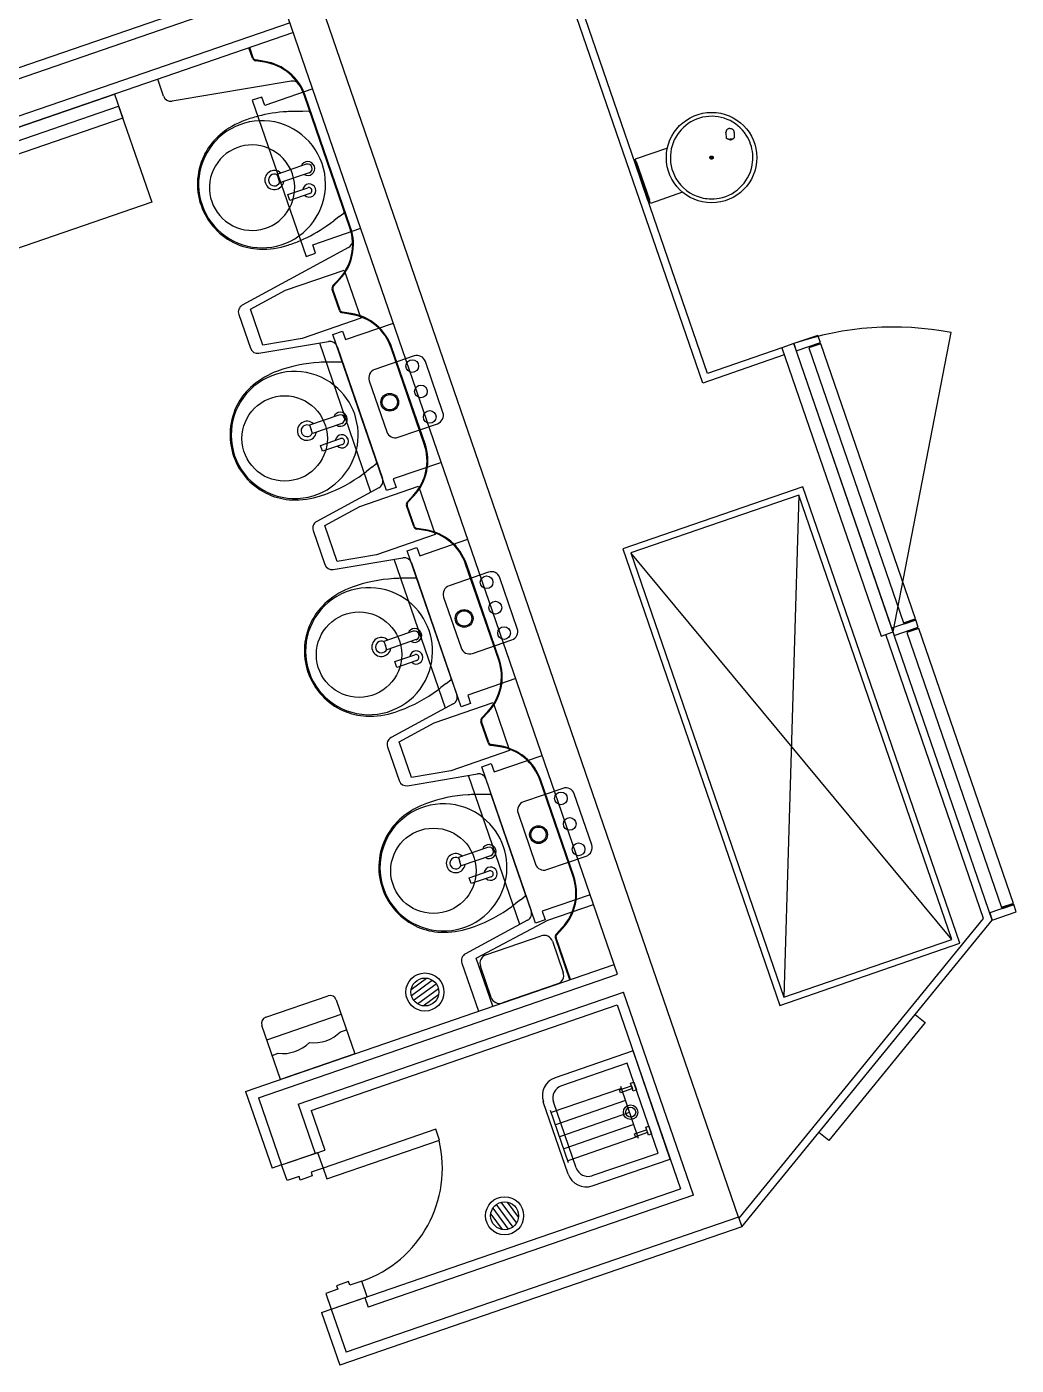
# Model space of a CAD drawing. Extents: x 809431 to 809707, y 818703 to 819368.
# Drawn here: x 809654.06 to 809657.96, y 818757.37 to 818762.64 of the extents above; entities that cross this region are included whole.
import ezdxf

# ---------------------------------------------------------------- set-up
doc = ezdxf.new("R2010")
doc.units = 0
for name, color, linetype in [('Floor Fin', 7, 'Continuous'), ('MAJ060__', 7, 'Continuous'), ('MAJ221__', 7, 'Continuous'), ('MAJ228__', 7, 'Continuous'), ('MAJ321__', 7, 'Continuous'), ('MAJ322__', 7, 'Continuous'), ('MAJ325__', 7, 'Continuous'), ('MAJ342__', 7, 'Continuous'), ('MAJ421__', 7, 'Continuous'), ('MAJ570__', 7, 'Continuous'), ('MAJ724__', 7, 'Continuous'), ('MAJ740__', 7, 'Continuous')]:
    doc.layers.add(name, color=color, linetype=linetype)

msp = doc.modelspace()

# ---------------------------------------------------------------- linework, layer by layer
at = {"layer": 'Floor Fin'}
for p, q in [((809655.5766, 818758.8525), (809655.6373, 818758.8974)), ((809655.5777, 818758.8284), (809655.6601, 818758.8894)), ((809655.5866, 818758.8101), (809655.675, 818758.8755)), ((809655.6015, 818758.7963), (809655.6839, 818758.8572)), ((809655.6242, 818758.7882), (809655.6849, 818758.8331)), ((809655.9119, 818758.0062), (809655.9774, 818757.9178)), ((809655.9303, 818758.0151), (809655.9912, 818757.9327)), ((809655.9544, 818758.0161), (809655.9993, 818757.9554)), ((809655.89, 818757.9686), (809655.9349, 818757.9079)), ((809655.8981, 818757.9913), (809655.959, 818757.9089))]:
    msp.add_line(p, q, dxfattribs=at)
for centre, radius in [((809655.6308, 818758.8428), 0.075), ((809655.6308, 818758.8428), 0.055), ((809655.9446, 818757.962), 0.075), ((809655.9446, 818757.962), 0.055)]:
    msp.add_circle(centre, radius, dxfattribs=at)
at = {"layer": 'MAJ060__'}
msp.add_line((809656.115, 818759.1259), (809656.2947, 818759.1877), dxfattribs=at)
for points in [[(809655.5883, 818761.3464), (809655.4333, 818761.293)], [(809655.7019, 818761.1242), (809655.6328, 818761.3247)], [(809655.4116, 818761.2485), (809655.4806, 818761.0481)], [(809655.5251, 818761.0264), (809655.6802, 818761.0798)], [(809655.8814, 818760.4954), (809655.7263, 818760.442)], [(809655.9949, 818760.2733), (809655.9258, 818760.4737)], [(809655.7046, 818760.3975), (809655.7736, 818760.1971)], [(809655.8181, 818760.1754), (809655.9732, 818760.2288)], [(809656.1744, 818759.6445), (809656.0193, 818759.5911)], [(809656.2879, 818759.4223), (809656.2189, 818759.6228)], [(809655.9976, 818759.5466), (809656.0666, 818759.3461)], [(809656.1111, 818759.3244), (809656.2662, 818759.3778)], [(809655.8986, 818758.7869), (809655.8334, 818758.9762), (809656.115, 818759.1259)], [(809655.8713, 818758.9891), (809656.0887, 818759.064)], [(809656.1332, 818759.0423), (809656.1756, 818758.9193)], [(809655.8919, 818758.8217), (809655.8496, 818758.9446)], [(809656.1539, 818758.8748), (809655.9364, 818758.8)]]:
    msp.add_lwpolyline(points, dxfattribs=at)
for centre, radius in [((809655.5808, 818761.3068), 0.025), ((809655.6153, 818761.2066), 0.025), ((809655.4924, 818761.1642), 0.035), ((809655.4924, 818761.1642), 0.03), ((809655.6498, 818761.1063), 0.025), ((809655.8738, 818760.4558), 0.025), ((809655.9083, 818760.3556), 0.025), ((809655.7854, 818760.3133), 0.035), ((809655.7854, 818760.3133), 0.03), ((809655.9429, 818760.2554), 0.025), ((809656.1668, 818759.6049), 0.025), ((809656.2014, 818759.5046), 0.025), ((809656.0784, 818759.4623), 0.035), ((809656.0784, 818759.4623), 0.03), ((809656.2359, 818759.4044), 0.025)]:
    msp.add_circle(centre, radius, dxfattribs=at)
for centre, start, end in [((809655.5997, 818761.3133), 19, 109), ((809655.4447, 818761.2599), 109, 199), ((809655.6688, 818761.1129), 289, 19), ((809655.5137, 818761.0595), 199, 289), ((809655.8927, 818760.4623), 19, 109), ((809655.7377, 818760.4089), 109, 199), ((809655.9618, 818760.2619), 289, 19), ((809655.8067, 818760.2085), 199, 289), ((809656.1858, 818759.6114), 19, 109), ((809656.0307, 818759.558), 109, 199), ((809656.2548, 818759.4109), 289, 19), ((809656.0997, 818759.3575), 199, 289), ((809656.1001, 818759.0309), 19, 109), ((809655.8827, 818758.956), 109, 199), ((809656.1425, 818758.9079), 289, 19), ((809655.925, 818758.8331), 199, 289)]:
    msp.add_arc(centre, 0.035, start, end, dxfattribs=at)
at = {"layer": 'MAJ221__'}
for p, q in [((809656.8665, 818757.9569), (809652.1751, 818771.5818)), ((809656.3891, 818758.9135), (809652.925, 818768.9739)), ((809655.0542, 818762.7902), (809653.357, 818762.2058)), ((809655.0998, 818762.6578), (809653.4026, 818762.0734)), ((809654.9755, 818758.4268), (809656.3891, 818758.9135)), ((809655.1323, 818758.4015), (809656.4135, 818758.8426)), ((809656.6886, 818758.0437), (809656.4135, 818758.8426)), ((809654.9755, 818758.4268), (809655.0667, 818758.1621)), ((809655.1323, 818758.4015), (809655.1991, 818758.2076)), ((809655.0667, 818758.1621), (809655.1991, 818758.2076)), ((809656.6886, 818758.0437), (809655.4074, 818757.6025)), ((809656.8665, 818757.9569), (809655.3206, 818757.4246)), ((809655.3944, 818757.6403), (809655.4074, 818757.6025)), ((809655.262, 818757.5948), (809655.3206, 818757.4246))]:
    msp.add_line(p, q, dxfattribs=at)
at = {"layer": 'MAJ228__'}
for p, q in [((809656.7251, 818761.2397), (809655.9242, 818763.5656)), ((809656.7437, 818761.2778), (809655.9623, 818763.547)), ((809657.0368, 818761.3787), (809656.7437, 818761.2778)), ((809657.8654, 818759.1257), (809657.0841, 818761.395)), ((809657.0465, 818761.3503), (809656.7251, 818761.2397)), ((809657.8316, 818759.1318), (809657.4464, 818760.2506)), ((809656.8681, 818757.9524), (809657.8316, 818759.1318)), ((809656.8796, 818757.919), (809657.8654, 818759.1257)), ((809656.8796, 818757.919), (809657.8654, 818759.1257))]:
    msp.add_line(p, q, dxfattribs=at)
at = {"layer": 'MAJ321__'}
for points in [[(809655.0667, 818758.1621), (809655.2085, 818758.2109), (809655.2297, 818758.1494), (809655.1824, 818758.1332), (809655.1873, 818758.119), (809655.14, 818758.1027), (809655.1351, 818758.1169), (809655.0878, 818758.1006)], [(809655.262, 818757.5948), (809655.4038, 818757.6436), (809655.3827, 818757.705), (809655.3354, 818757.6888), (809655.3305, 818757.703), (809655.2833, 818757.6867), (809655.2881, 818757.6725), (809655.2409, 818757.6562)]]:
    msp.add_lwpolyline(points, close=True, dxfattribs=at)
at = {"layer": 'MAJ322__'}
msp.add_line((809657.4747, 818760.2604), (809657.7037, 818761.4383), dxfattribs=at)
for centre, radius, start, end in [((809657.4747, 818760.2604), 1.2, 79, 109), ((809655.2297, 818758.1494), 0.47, 288.9987, 13.5071)]:
    msp.add_arc(centre, radius, start, end, dxfattribs=at)
at = {"layer": 'MAJ325__'}
for points in [[(809657.4747, 818760.2604), (809657.0841, 818761.395), (809657.0368, 818761.3787), (809657.4275, 818760.2441)], [(809655.2297, 818758.1494), (809655.2443, 818758.1069), (809655.6887, 818758.2599), (809655.6741, 818758.3025)]]:
    msp.add_lwpolyline(points, close=True, dxfattribs=at)
at = {"layer": 'MAJ342__'}
for points in [[(809657.1884, 818761.3992), (809657.1786, 818761.4275), (809657.0841, 818761.395), (809657.0938, 818761.3666)], [(809657.5628, 818760.3118), (809657.19, 818761.3945), (809657.1427, 818761.3782), (809657.5155, 818760.2956)], [(809657.1855, 818761.3982), (809657.1872, 818761.3935), (809657.1456, 818761.3792), (809657.1439, 818761.3839)], [(809657.5616, 818760.3061), (809657.5599, 818760.3109), (809657.5183, 818760.2965), (809657.52, 818760.2918)], [(809657.5742, 818760.2787), (809657.5644, 818760.3071), (809657.4699, 818760.2746), (809657.4796, 818760.2462)], [(809657.9486, 818759.1914), (809657.5758, 818760.274), (809657.5285, 818760.2577), (809657.9013, 818759.1751)], [(809657.5713, 818760.2778), (809657.573, 818760.273), (809657.5314, 818760.2587), (809657.5297, 818760.2634)], [(809657.96, 818759.1583), (809657.9502, 818759.1867), (809657.8556, 818759.1541), (809657.8654, 818759.1257)], [(809657.9474, 818759.1857), (809657.9457, 818759.1904), (809657.9041, 818759.1761), (809657.9058, 818759.1714)]]:
    msp.add_lwpolyline(points, close=True, dxfattribs=at)
at = {"layer": 'MAJ421__'}
for p, q in [((809655.0412, 818762.828), (809653.3062, 818762.2306)), ((809655.1128, 818762.62), (809653.3778, 818762.0226)), ((809654.9522, 818762.5184), (809654.9379, 818762.5597)), ((809654.955, 818762.5194), (809654.9408, 818762.5607)), ((809654.9986, 818762.503), (809654.964, 818762.5085)), ((809654.9991, 818762.506), (809654.9645, 818762.5114)), ((809655.3355, 818761.8505), (809655.1564, 818762.3706)), ((809655.3383, 818761.8515), (809655.1593, 818762.3715)), ((809655.2688, 818761.6234), (809655.2926, 818761.649)), ((809655.2709, 818761.6213), (809655.2948, 818761.647)), ((809655.294, 818761.5256), (809655.2655, 818761.6083)), ((809655.2968, 818761.5266), (809655.2684, 818761.6093)), ((809655.3404, 818761.5102), (809655.3058, 818761.5157)), ((809655.3409, 818761.5132), (809655.3063, 818761.5186)), ((809655.6285, 818760.9996), (809655.4983, 818761.3778)), ((809655.6313, 818761.0005), (809655.5011, 818761.3787)), ((809655.5618, 818760.7724), (809655.5857, 818760.7981)), ((809655.564, 818760.7704), (809655.5879, 818760.796)), ((809655.587, 818760.6746), (809655.5585, 818760.7573)), ((809655.5899, 818760.6756), (809655.5614, 818760.7583)), ((809655.6335, 818760.6592), (809655.5989, 818760.6647)), ((809655.6339, 818760.6622), (809655.5993, 818760.6677)), ((809655.9215, 818760.1486), (809655.7913, 818760.5268)), ((809655.9243, 818760.1496), (809655.7941, 818760.5278)), ((809655.8548, 818759.9215), (809655.8787, 818759.9471)), ((809655.857, 818759.9194), (809655.8809, 818759.945)), ((809655.88, 818759.8237), (809655.8516, 818759.9063)), ((809655.8829, 818759.8247), (809655.8544, 818759.9073)), ((809655.9265, 818759.8083), (809655.8919, 818759.8137)), ((809655.9269, 818759.8112), (809655.8923, 818759.8167)), ((809656.2145, 818759.2976), (809656.0843, 818759.6758)), ((809656.2173, 818759.2986), (809656.0871, 818759.6768)), ((809656.2011, 818758.8911), (809656.1446, 818759.0554)), ((809656.204, 818758.8921), (809656.1474, 818759.0564)), ((809656.1478, 818759.0705), (809656.1717, 818759.0961)), ((809656.15, 818759.0684), (809656.1739, 818759.0941)), ((809654.9247, 818758.4516), (809656.376, 818758.9514)), ((809655.1832, 818758.3767), (809656.3887, 818758.7918)), ((809656.3887, 818758.7918), (809656.6378, 818758.0685)), ((809654.9247, 818758.4516), (809655.0289, 818758.149)), ((809655.1832, 818758.3767), (809655.2369, 818758.2207)), ((809655.1991, 818758.2076), (809655.2369, 818758.2207)), ((809655.0667, 818758.1621), (809655.0289, 818758.149)), ((809655.2242, 818757.5817), (809656.6378, 818758.0685)), ((809656.8665, 818757.9569), (809656.8796, 818757.919)), ((809656.8796, 818757.919), (809655.2958, 818757.3737)), ((809655.2242, 818757.5817), (809655.2958, 818757.3737))]:
    msp.add_line(p, q, dxfattribs=at)
for centre, radius, start, end in [((809654.9663, 818762.5233), 0.015, 199, 261), ((809654.9663, 818762.5233), 0.012, 199, 261), ((809654.9673, 818762.3055), 0.2, 19, 81), ((809654.9673, 818762.3055), 0.203, 19, 81), ((809655.1464, 818761.7854), 0.2, 317, 19), ((809655.1464, 818761.7854), 0.203, 317, 19), ((809655.2797, 818761.6132), 0.015, 137, 199), ((809655.2797, 818761.6132), 0.012, 137, 199), ((809655.3082, 818761.5305), 0.015, 199, 261), ((809655.3082, 818761.5305), 0.012, 199, 261), ((809655.3092, 818761.3127), 0.2, 19, 81), ((809655.3092, 818761.3127), 0.203, 19, 81), ((809655.4394, 818760.9345), 0.2, 317, 19), ((809655.4394, 818760.9345), 0.203, 317, 19), ((809655.5727, 818760.7622), 0.015, 137, 199), ((809655.5727, 818760.7622), 0.012, 137, 199), ((809655.6012, 818760.6795), 0.015, 199, 261), ((809655.6012, 818760.6795), 0.012, 199, 261), ((809655.6022, 818760.4617), 0.2, 19, 81), ((809655.6022, 818760.4617), 0.203, 19, 81), ((809655.7324, 818760.0835), 0.2, 317, 19), ((809655.7324, 818760.0835), 0.203, 317, 19), ((809655.8657, 818759.9112), 0.015, 137, 199), ((809655.8657, 818759.9112), 0.012, 137, 199), ((809655.8942, 818759.8286), 0.015, 199, 261), ((809655.8942, 818759.8286), 0.012, 199, 261), ((809655.8952, 818759.6107), 0.2, 19, 81), ((809655.8952, 818759.6107), 0.203, 19, 81), ((809656.0254, 818759.2325), 0.2, 317, 19), ((809656.0254, 818759.2325), 0.203, 317, 19), ((809656.1588, 818759.0603), 0.015, 137, 199), ((809656.1588, 818759.0603), 0.012, 137, 199)]:
    msp.add_arc(centre, radius, start, end, dxfattribs=at)
at = {"layer": 'MAJ570__'}
for p, q in [((809657.1042, 818760.7991), (809657.0446, 818758.822)), ((809657.7065, 818759.0499), (809656.4423, 818760.5712))]:
    msp.add_line(p, q, dxfattribs=at)
for points in [[(809657.0291, 818758.7902), (809657.7382, 818759.0344), (809657.1197, 818760.8309), (809656.4105, 818760.5867)], [(809657.0446, 818758.822), (809657.7065, 818759.0499), (809657.1042, 818760.7991), (809656.4423, 818760.5712)]]:
    msp.add_lwpolyline(points, close=True, dxfattribs=at)
at = {"layer": 'MAJ724__'}
msp.add_lwpolyline([(809657.601, 818758.7231), (809657.2214, 818758.2584), (809657.1827, 818758.2901), (809657.5623, 818758.7547)], close=True, dxfattribs=at)
at = {"layer": 'MAJ740__'}
for p, q in [((809654.6016, 818762.3694), (809654.5786, 818762.436)), ((809655.1043, 818762.4285), (809654.6349, 818762.3496)), ((809655.1504, 818762.3093), (809655.1239, 818762.3092)), ((809655.1732, 818762.3094), (809655.1504, 818762.3093)), ((809655.313, 818761.9157), (809655.1789, 818762.3054)), ((809656.8167, 818762.2252), (809656.8174, 818762.2039)), ((809656.8172, 818762.23), (809656.8171, 818762.2297)), ((809656.8476, 818762.2311), (809656.8477, 818762.2308)), ((809656.8485, 818762.2264), (809656.8492, 818762.205)), ((809656.5861, 818762.1648), (809656.4596, 818762.1212)), ((809656.8271, 818762.1997), (809656.8335, 818762.1999)), ((809656.8398, 818762.2001), (809656.8335, 818762.1999)), ((809656.5196, 818761.9469), (809656.4596, 818762.1212)), ((809656.6461, 818761.9905), (809656.5196, 818761.9469)), ((809655.2931, 818761.8951), (809655.2721, 818761.8789)), ((809655.2931, 818761.8951), (809655.311, 818761.909)), ((809655.3301, 818761.7728), (809654.9116, 818761.546)), ((809655.0816, 818761.6049), (809655.3133, 818761.6847)), ((809655.3133, 818761.6847), (809655.3786, 818761.4948)), ((809654.9435, 818761.53), (809655.0816, 818761.6049)), ((809654.992, 818761.389), (809654.9435, 818761.53)), ((809654.8975, 818761.5098), (809654.9434, 818761.3766)), ((809655.3786, 818761.4948), (809655.1469, 818761.415)), ((809654.9767, 818761.3568), (809655.2515, 818761.403)), ((809655.1469, 818761.415), (809654.992, 818761.389)), ((809655.4185, 818760.8109), (809655.2166, 818761.3971)), ((809655.2849, 818761.3832), (809655.4637, 818760.8639)), ((809655.2788, 818761.3223), (809655.2523, 818761.3222)), ((809655.3015, 818761.3224), (809655.2788, 818761.3223)), ((809655.4414, 818760.9287), (809655.3072, 818761.3184)), ((809655.4214, 818760.9081), (809655.4004, 818760.8919)), ((809655.4214, 818760.9081), (809655.4394, 818760.922)), ((809655.4496, 818760.8278), (809655.2046, 818760.695)), ((809655.3746, 818760.7539), (809655.6063, 818760.8337)), ((809655.6063, 818760.8337), (809655.6717, 818760.6438)), ((809655.2365, 818760.6791), (809655.3746, 818760.7539)), ((809655.285, 818760.538), (809655.2365, 818760.6791)), ((809655.1906, 818760.6588), (809655.2364, 818760.5257)), ((809655.6717, 818760.6438), (809655.4399, 818760.564)), ((809655.2697, 818760.5059), (809655.5446, 818760.552)), ((809655.4399, 818760.564), (809655.285, 818760.538)), ((809655.7115, 818759.9599), (809655.5096, 818760.5462)), ((809655.5779, 818760.5322), (809655.7567, 818760.013)), ((809655.5718, 818760.4714), (809655.5453, 818760.4713)), ((809655.5945, 818760.4715), (809655.5718, 818760.4714)), ((809655.7344, 818760.0778), (809655.6002, 818760.4674)), ((809655.7144, 818760.0571), (809655.6934, 818760.0409)), ((809655.7144, 818760.0571), (809655.7324, 818760.0711)), ((809655.7426, 818759.9768), (809655.4976, 818759.844)), ((809655.6676, 818759.9029), (809655.8993, 818759.9827)), ((809655.8993, 818759.9827), (809655.9647, 818759.7929)), ((809655.5295, 818759.8281), (809655.6676, 818759.9029)), ((809655.4836, 818759.8079), (809655.5294, 818759.6747)), ((809655.5781, 818759.687), (809655.5295, 818759.8281)), ((809655.9647, 818759.7929), (809655.733, 818759.7131)), ((809655.5628, 818759.6549), (809655.8376, 818759.7011)), ((809655.733, 818759.7131), (809655.5781, 818759.687)), ((809656.0045, 818759.109), (809655.8026, 818759.6952)), ((809656.0045, 818759.109), (809655.8026, 818759.6952)), ((809655.8709, 818759.6812), (809656.0497, 818759.162)), ((809655.8648, 818759.6204), (809655.8383, 818759.6203)), ((809655.8648, 818759.6204), (809655.8383, 818759.6203)), ((809655.8875, 818759.6205), (809655.8648, 818759.6204)), ((809655.8875, 818759.6205), (809655.8648, 818759.6204)), ((809656.0274, 818759.2268), (809655.8932, 818759.6164)), ((809656.0274, 818759.2268), (809655.8932, 818759.6164)), ((809656.0074, 818759.2062), (809655.9865, 818759.1899)), ((809656.0074, 818759.2062), (809655.9865, 818759.1899)), ((809656.0074, 818759.2062), (809656.0254, 818759.2201)), ((809656.0074, 818759.2062), (809656.0254, 818759.2201)), ((809656.0356, 818759.1259), (809655.7907, 818758.993)), ((809655.7766, 818758.9569), (809655.8418, 818758.7674)), ((809655.004, 818758.7433), (809655.2499, 818758.828)), ((809655.2816, 818758.8125), (809655.3549, 818758.5997)), ((809655.0081, 818758.6548), (809655.3012, 818758.7557)), ((809655.0618, 818758.4988), (809654.9885, 818758.7116)), ((809655.2987, 818758.6861), (809655.3223, 818758.6943)), ((809655.0292, 818758.5934), (809655.0528, 818758.6015)), ((809655.3549, 818758.5997), (809655.0618, 818758.4988)), ((809656.4726, 818758.2657), (809656.402, 818758.4707)), ((809656.4047, 818758.4632), (809656.1286, 818758.3682)), ((809656.4211, 818758.4155), (809656.1449, 818758.3205)), ((809656.1965, 818758.1707), (809656.1258, 818758.3758)), ((809656.2266, 818758.1509), (809656.1374, 818758.4099)), ((809656.4373, 818758.3682), (809656.1613, 818758.2732)), ((809656.4537, 818758.3208), (809656.1776, 818758.2258)), ((809656.4697, 818758.2738), (809656.1937, 818758.1789))]:
    msp.add_line(p, q, dxfattribs=at)
for points in [[(809653.5196, 818762.0714), (809654.4084, 818762.3774), (809654.441, 818762.2829), (809653.5522, 818761.9768)], [(809653.5359, 818762.0241), (809654.4247, 818762.3301), (809654.5549, 818761.9519), (809653.6662, 818761.6459)], [(809656.5149, 818761.9605), (809656.5093, 818761.9586), (809656.4572, 818762.1098), (809656.4628, 818762.1118)], [(809656.401, 818758.4461), (809656.3969, 818758.4575), (809656.4443, 818758.4737), (809656.4482, 818758.4624)], [(809656.4516, 818758.453), (809656.4411, 818758.4834), (809656.4534, 818758.4875), (809656.4638, 818758.4572)], [(809656.5111, 818758.2799), (809656.5006, 818758.3102), (809656.5129, 818758.3145), (809656.5234, 818758.2843)], [(809656.4605, 818758.2731), (809656.4565, 818758.2844), (809656.5039, 818758.3007), (809656.5077, 818758.2895)]]:
    msp.add_lwpolyline(points, close=True, dxfattribs=at)
for points in [[(809655.1894, 818762.3978), (809655.0003, 818762.3327), (809654.9889, 818762.3657), (809654.951, 818762.3527), (809655.1627, 818761.7381), (809655.2005, 818761.7512), (809655.1891, 818761.7843), (809655.3782, 818761.8494)], [(809656.8167, 818762.2252), (809656.8167, 818762.227), (809656.8168, 818762.228)], [(809656.8171, 818762.2296), (809656.817, 818762.229), (809656.8168, 818762.228)], [(809656.8265, 818762.241), (809656.8248, 818762.2403), (809656.823, 818762.2392), (809656.8214, 818762.238), (809656.8202, 818762.2367), (809656.8192, 818762.2354), (809656.8185, 818762.2341), (809656.818, 818762.233), (809656.8177, 818762.2321), (809656.8175, 818762.2315), (809656.8174, 818762.231), (809656.8173, 818762.2307), (809656.8172, 818762.2304), (809656.8172, 818762.23)], [(809656.832, 818762.2419), (809656.831, 818762.2419), (809656.8298, 818762.2417), (809656.8286, 818762.2415), (809656.8275, 818762.2412), (809656.8265, 818762.241)], [(809656.832, 818762.2419), (809656.833, 818762.242), (809656.8342, 818762.2419), (809656.8354, 818762.2418), (809656.8366, 818762.2416), (809656.8375, 818762.2413)], [(809656.8375, 818762.2413), (809656.8393, 818762.2408), (809656.8412, 818762.2399), (809656.8428, 818762.2388), (809656.8442, 818762.2376), (809656.8452, 818762.2363), (809656.8461, 818762.2351), (809656.8466, 818762.234), (809656.847, 818762.2332), (809656.8472, 818762.2326), (809656.8474, 818762.2321), (809656.8475, 818762.2317), (809656.8476, 818762.2314), (809656.8476, 818762.2311)], [(809656.8477, 818762.2307), (809656.8479, 818762.2301), (809656.8481, 818762.2291)], [(809656.8485, 818762.2264), (809656.8483, 818762.2281), (809656.8481, 818762.2291)], [(809656.8271, 818762.1997), (809656.8261, 818762.1997), (809656.8252, 818762.1998), (809656.8244, 818762.1999), (809656.8237, 818762.2001), (809656.823, 818762.2003), (809656.8224, 818762.2006), (809656.8219, 818762.2008), (809656.8213, 818762.2011), (809656.8208, 818762.2015), (809656.8174, 818762.2039)], [(809656.8307, 818762.1977), (809656.8277, 818762.1985), (809656.8255, 818762.1993), (809656.8246, 818762.1999)], [(809656.8336, 818762.1973), (809656.8322, 818762.1974), (809656.8307, 818762.1977)], [(809656.8336, 818762.1973), (809656.8349, 818762.1975), (809656.8364, 818762.1979)], [(809656.8364, 818762.1979), (809656.8393, 818762.1989), (809656.8414, 818762.1999), (809656.8423, 818762.2005)], [(809656.8398, 818762.2001), (809656.8409, 818762.2002), (809656.8418, 818762.2004), (809656.8426, 818762.2006), (809656.8433, 818762.2008), (809656.8439, 818762.2011), (809656.8445, 818762.2013), (809656.845, 818762.2016), (809656.8455, 818762.202), (809656.846, 818762.2023), (809656.8492, 818762.205)], [(809656.7542, 818762.1248), (809656.7541, 818762.125), (809656.754, 818762.1252), (809656.754, 818762.1253), (809656.7539, 818762.1255), (809656.7538, 818762.1257), (809656.7538, 818762.1259), (809656.7537, 818762.1261), (809656.7537, 818762.1262), (809656.7536, 818762.1264), (809656.7536, 818762.1266), (809656.7536, 818762.1267), (809656.7536, 818762.1269), (809656.7535, 818762.1271), (809656.7535, 818762.1272), (809656.7535, 818762.1274), (809656.7535, 818762.1276), (809656.7535, 818762.1277), (809656.7535, 818762.1279), (809656.7535, 818762.128), (809656.7535, 818762.1282), (809656.7535, 818762.1283), (809656.7536, 818762.1285), (809656.7536, 818762.1286), (809656.7536, 818762.1288), (809656.7537, 818762.1289), (809656.7537, 818762.1291), (809656.7537, 818762.1292), (809656.7538, 818762.1294), (809656.7538, 818762.1295), (809656.7539, 818762.1297), (809656.7539, 818762.1298), (809656.754, 818762.1299), (809656.7541, 818762.1301), (809656.7541, 818762.1302), (809656.7542, 818762.1303), (809656.7543, 818762.1304), (809656.7543, 818762.1306), (809656.7544, 818762.1307), (809656.7545, 818762.1308), (809656.7546, 818762.1309), (809656.7547, 818762.131), (809656.7548, 818762.1311), (809656.7549, 818762.1313), (809656.755, 818762.1314), (809656.7551, 818762.1315), (809656.7552, 818762.1316), (809656.7553, 818762.1317), (809656.7555, 818762.1318), (809656.7556, 818762.1319), (809656.7557, 818762.132), (809656.7559, 818762.1321), (809656.756, 818762.1322), (809656.7561, 818762.1323), (809656.7563, 818762.1324), (809656.7565, 818762.1324), (809656.7566, 818762.1325), (809656.7568, 818762.1326), (809656.7569, 818762.1327), (809656.7571, 818762.1328), (809656.7573, 818762.1328), (809656.7575, 818762.1329), (809656.7577, 818762.133), (809656.7579, 818762.133), (809656.758, 818762.1331)], [(809656.7606, 818762.121), (809656.7604, 818762.121), (809656.7602, 818762.121), (809656.7601, 818762.121), (809656.7599, 818762.121), (809656.7597, 818762.121), (809656.7596, 818762.121), (809656.7594, 818762.121), (809656.7592, 818762.1211), (809656.7591, 818762.1211), (809656.7589, 818762.1211), (809656.7587, 818762.1211), (809656.7586, 818762.1212), (809656.7584, 818762.1212), (809656.7582, 818762.1213), (809656.7581, 818762.1213), (809656.7579, 818762.1214), (809656.7578, 818762.1214), (809656.7576, 818762.1215), (809656.7574, 818762.1216), (809656.7573, 818762.1216), (809656.7571, 818762.1217), (809656.757, 818762.1218), (809656.7569, 818762.1219), (809656.7567, 818762.1219), (809656.7566, 818762.122), (809656.7564, 818762.1221), (809656.7563, 818762.1222), (809656.7562, 818762.1223), (809656.756, 818762.1224), (809656.7559, 818762.1225), (809656.7558, 818762.1226), (809656.7557, 818762.1228), (809656.7555, 818762.1229), (809656.7554, 818762.123), (809656.7553, 818762.1231), (809656.7552, 818762.1233), (809656.7551, 818762.1234), (809656.755, 818762.1235), (809656.7549, 818762.1237), (809656.7547, 818762.1238), (809656.7546, 818762.124), (809656.7545, 818762.1241), (809656.7545, 818762.1243), (809656.7544, 818762.1245), (809656.7543, 818762.1246), (809656.7542, 818762.1248)], [(809656.758, 818762.1265), (809656.758, 818762.1268), (809656.7579, 818762.127), (809656.7579, 818762.1273), (809656.7579, 818762.1275), (809656.758, 818762.1278), (809656.758, 818762.128), (809656.7581, 818762.1282), (809656.7582, 818762.1284), (809656.7584, 818762.1286), (809656.7586, 818762.1287), (809656.7587, 818762.1289), (809656.759, 818762.129), (809656.7592, 818762.1292), (809656.7595, 818762.1292), (809656.7597, 818762.1293), (809656.76, 818762.1293), (809656.7603, 818762.1293), (809656.7605, 818762.1293), (809656.7607, 818762.1292), (809656.761, 818762.1291), (809656.7612, 818762.129), (809656.7614, 818762.1289), (809656.7616, 818762.1287), (809656.7618, 818762.1285), (809656.7619, 818762.1283), (809656.762, 818762.1281), (809656.7621, 818762.1279)], [(809656.758, 818762.1331), (809656.7582, 818762.1331), (809656.7584, 818762.1332), (809656.7586, 818762.1332), (809656.7588, 818762.1333), (809656.759, 818762.1333), (809656.7592, 818762.1333), (809656.7594, 818762.1334), (809656.7596, 818762.1334), (809656.7598, 818762.1334), (809656.76, 818762.1334), (809656.7601, 818762.1334), (809656.7603, 818762.1334), (809656.7605, 818762.1334), (809656.7607, 818762.1334), (809656.7608, 818762.1334), (809656.761, 818762.1334), (809656.7612, 818762.1333), (809656.7613, 818762.1333), (809656.7615, 818762.1333), (809656.7617, 818762.1333), (809656.7618, 818762.1332), (809656.762, 818762.1332), (809656.7621, 818762.1331), (809656.7623, 818762.1331), (809656.7624, 818762.133), (809656.7626, 818762.133), (809656.7628, 818762.1329), (809656.7629, 818762.1328), (809656.763, 818762.1328), (809656.7632, 818762.1327), (809656.7633, 818762.1326), (809656.7635, 818762.1325), (809656.7636, 818762.1325), (809656.7638, 818762.1324), (809656.7639, 818762.1323), (809656.764, 818762.1322), (809656.7641, 818762.1321), (809656.7643, 818762.132), (809656.7644, 818762.1319), (809656.7645, 818762.1318), (809656.7646, 818762.1316), (809656.7647, 818762.1315), (809656.7648, 818762.1314), (809656.765, 818762.1313), (809656.7651, 818762.1312), (809656.7652, 818762.131), (809656.7652, 818762.1309), (809656.7653, 818762.1308), (809656.7654, 818762.1306), (809656.7655, 818762.1305), (809656.7656, 818762.1304), (809656.7657, 818762.1302), (809656.7657, 818762.1301), (809656.7658, 818762.1299)], [(809656.7621, 818762.1279), (809656.7622, 818762.1276), (809656.7622, 818762.1274), (809656.7622, 818762.1271), (809656.7622, 818762.1269), (809656.7622, 818762.1266), (809656.7621, 818762.1264), (809656.762, 818762.1262), (809656.7619, 818762.126), (809656.7617, 818762.1258), (809656.7615, 818762.1256), (809656.7613, 818762.1254), (809656.7611, 818762.1253), (809656.7609, 818762.1252), (809656.7607, 818762.1251), (809656.7604, 818762.125), (809656.7602, 818762.125), (809656.7599, 818762.125), (809656.7597, 818762.1251), (809656.7594, 818762.1251), (809656.7592, 818762.1252), (809656.759, 818762.1253), (809656.7588, 818762.1255), (809656.7586, 818762.1256), (809656.7584, 818762.1258), (809656.7583, 818762.126), (809656.7581, 818762.1263), (809656.758, 818762.1265)], [(809656.7662, 818762.1288), (809656.7662, 818762.1287), (809656.7662, 818762.1285), (809656.7663, 818762.1283), (809656.7663, 818762.1282), (809656.7663, 818762.128), (809656.7663, 818762.1278), (809656.7663, 818762.1277), (809656.7663, 818762.1275), (809656.7663, 818762.1273), (809656.7663, 818762.1272), (809656.7663, 818762.127), (809656.7663, 818762.1268), (809656.7663, 818762.1267), (809656.7663, 818762.1265), (809656.7662, 818762.1263), (809656.7662, 818762.1262), (809656.7662, 818762.126), (809656.7661, 818762.1258), (809656.7661, 818762.1257), (809656.7661, 818762.1255), (809656.766, 818762.1253), (809656.7659, 818762.1252), (809656.7659, 818762.125), (809656.7658, 818762.1249), (809656.7658, 818762.1247), (809656.7657, 818762.1246), (809656.7656, 818762.1244), (809656.7655, 818762.1243), (809656.7654, 818762.1241), (809656.7653, 818762.124), (809656.7653, 818762.1238), (809656.7652, 818762.1237), (809656.7651, 818762.1236), (809656.765, 818762.1234), (809656.7648, 818762.1233), (809656.7647, 818762.1232), (809656.7646, 818762.123), (809656.7645, 818762.1229), (809656.7644, 818762.1228), (809656.7643, 818762.1227), (809656.7641, 818762.1226), (809656.764, 818762.1224), (809656.7639, 818762.1223), (809656.7637, 818762.1222), (809656.7636, 818762.1221), (809656.7634, 818762.122), (809656.7633, 818762.122), (809656.7632, 818762.1219), (809656.763, 818762.1218), (809656.7629, 818762.1217), (809656.7627, 818762.1216), (809656.7625, 818762.1216), (809656.7624, 818762.1215), (809656.7622, 818762.1214), (809656.7621, 818762.1214), (809656.7619, 818762.1213), (809656.7617, 818762.1213), (809656.7616, 818762.1212), (809656.7614, 818762.1212), (809656.7613, 818762.1211), (809656.7611, 818762.1211), (809656.7609, 818762.1211), (809656.7607, 818762.1211), (809656.7606, 818762.121)], [(809656.7658, 818762.1299), (809656.7659, 818762.1298), (809656.7659, 818762.1296), (809656.766, 818762.1295), (809656.766, 818762.1293), (809656.7661, 818762.1291), (809656.7661, 818762.129), (809656.7662, 818762.1288)], [(809655.0511, 818762.062), (809655.0483, 818762.061), (809655.054, 818762.0445)], [(809655.1637, 818762.1007), (809655.0511, 818762.062)], [(809655.1751, 818762.0676), (809655.0625, 818762.0289)], [(809655.0625, 818762.0289), (809655.0597, 818762.0279), (809655.054, 818762.0445)], [(809655.1778, 818761.9854), (809655.0994, 818761.9584), (809655.0914, 818761.9816), (809655.1698, 818762.0086)], [(809655.6956, 818760.9275), (809655.5065, 818760.8624), (809655.5179, 818760.8293), (809655.4801, 818760.8163), (809655.2685, 818761.4308), (809655.3063, 818761.4439), (809655.3177, 818761.4108), (809655.5068, 818761.4759)], [(809655.292, 818761.1137), (809655.1766, 818761.074), (809655.1823, 818761.0575)], [(809655.3034, 818761.0806), (809655.188, 818761.0409), (809655.1823, 818761.0575)], [(809655.3061, 818760.9984), (809655.2277, 818760.9714), (809655.2197, 818760.9946), (809655.2981, 818761.0216)], [(809655.9886, 818760.0765), (809655.7995, 818760.0114), (809655.8109, 818759.9783), (809655.7731, 818759.9653), (809655.5615, 818760.5799), (809655.5993, 818760.5929), (809655.6107, 818760.5598), (809655.7998, 818760.6249)], [(809655.585, 818760.2628), (809655.4697, 818760.223), (809655.4753, 818760.2065)], [(809655.5964, 818760.2297), (809655.481, 818760.19), (809655.4753, 818760.2065)], [(809655.5991, 818760.1475), (809655.5207, 818760.1205), (809655.5127, 818760.1436), (809655.5911, 818760.1706)], [(809656.2816, 818759.2256), (809656.0925, 818759.1604), (809656.1039, 818759.1274), (809656.0661, 818759.1143), (809655.8545, 818759.7289), (809655.8923, 818759.7419), (809655.9037, 818759.7088), (809656.0928, 818759.774)], [(809656.2816, 818759.2256), (809656.0925, 818759.1604), (809656.1039, 818759.1274), (809656.0661, 818759.1143), (809655.8545, 818759.7289), (809655.8923, 818759.7419), (809655.9037, 818759.7088), (809656.0928, 818759.774)], [(809655.878, 818759.4118), (809655.7627, 818759.3721), (809655.7684, 818759.3555)], [(809655.878, 818759.4118), (809655.7627, 818759.3721), (809655.7684, 818759.3555)], [(809655.8894, 818759.3787), (809655.7741, 818759.339), (809655.7684, 818759.3555)], [(809655.8894, 818759.3787), (809655.7741, 818759.339), (809655.7684, 818759.3555)], [(809655.8921, 818759.2965), (809655.8137, 818759.2695), (809655.8057, 818759.2927), (809655.8842, 818759.3197)], [(809655.8921, 818759.2965), (809655.8137, 818759.2695), (809655.8057, 818759.2927), (809655.8842, 818759.3197)], [(809656.2902, 818758.0797), (809656.5975, 818758.1854), (809656.451, 818758.6109), (809656.1436, 818758.5051)], [(809656.2902, 818758.1199), (809656.5492, 818758.2091), (809656.4275, 818758.5627), (809656.1684, 818758.4735)], [(809656.1949, 818758.1263), (809656.0972, 818758.4099)]]:
    msp.add_lwpolyline(points, dxfattribs=at)
for centre, radius in [((809656.7601, 818762.1272), 0.178), ((809656.7601, 818762.1272), 0.00534), ((809655.0785, 818761.0217), 0.1681), ((809655.3715, 818760.1707), 0.1681), ((809655.6645, 818759.3198), 0.1681), ((809655.6645, 818759.3198), 0.1681), ((809656.4412, 818758.3696), 0.0286), ((809656.4412, 818758.3696), 0.0198)]:
    msp.add_circle(centre, radius, dxfattribs=at)
for centre, radius, start, end in [((809655.1093, 818762.3989), 0.03, 33.352, 99.5377), ((809654.6299, 818762.3792), 0.03, 199, 279.5377), ((809654.9895, 818762.0223), 0.2501, 92.4607, 305.5393), ((809655.0314, 818761.9723), 0.3208, 109.8088, 130.2166), ((809655.123, 818761.7179), 0.5912, 104.7227, 109.8087), ((809655.123, 818761.7179), 0.5912, 93.5235, 104.7227), ((809654.9895, 818762.0223), 0.2501, 305.5393, 92.4607), ((809655.1269, 818761.6546), 0.6546, 91.1165, 93.5235), ((809655.1269, 818761.6546), 0.6546, 90.2582, 91.1165), ((809655.1732, 818762.3034), 0.006, 19, 90.2023), ((809656.7601, 818762.1272), 0.1626, 32.9219, 172.3826), ((809654.985, 818762.0271), 0.249, 130.2166, 151.6607), ((809656.7601, 818762.1272), 0.1626, 5.1806, 32.9219), ((809654.9501, 818762.0087), 0.1681, 66.8195, 331.1805), ((809654.9501, 818762.0087), 0.1681, 331.1805, 66.8195), ((809654.9923, 818762.0232), 0.2573, 151.6607, 198.9998), ((809655.1694, 818762.0842), 0.0275, 19, 159.4788), ((809655.1694, 818762.0842), 0.0175, 19, 109), ((809656.7601, 818762.1272), 0.1626, 172.3826, 210.2613), ((809656.7601, 818762.1272), 0.1626, 280.5644, 353.9759), ((809656.7601, 818762.1272), 0.1626, 353.9759, 3.9103), ((809656.7601, 818762.1272), 0.1626, 3.947, 5.1721), ((809655.0379, 818762.0389), 0.0375, 46.8189, 351.1827), ((809655.0379, 818762.0389), 0.023, 61.3264, 336.6737), ((809655.1694, 818762.0842), 0.0275, 238.5212, 19), ((809655.1694, 818762.0842), 0.0175, 289, 19), ((809655.1753, 818761.9975), 0.0259, 227.2201, 170.78), ((809655.1739, 818761.997), 0.0122, 288.601, 109.399), ((809656.7601, 818762.1272), 0.1626, 210.2613, 255.2489), ((809656.7601, 818762.1272), 0.1626, 255.2489, 266.5161), ((809656.7601, 818762.1272), 0.1626, 266.5161, 280.5625), ((809654.9923, 818762.0232), 0.2573, 199.0002, 246.3393), ((809655.3074, 818761.9138), 0.006, 307.7977, 19), ((809654.9073, 818762.3442), 0.5912, 293.2773, 304.4765), ((809654.8714, 818762.3965), 0.6546, 304.4765, 306.8835), ((809654.8714, 818762.3965), 0.6546, 306.8835, 307.7418), ((809654.989, 818762.0156), 0.249, 246.3393, 267.7834), ((809654.9073, 818762.3442), 0.5912, 288.1913, 293.2773), ((809655.3158, 818761.7992), 0.03, 298.4623, 4.648), ((809654.9917, 818762.0874), 0.3208, 267.7834, 288.1913), ((809654.9259, 818761.5196), 0.03, 118.4623, 199), ((809654.9718, 818761.3864), 0.03, 199, 279.5377), ((809655.2565, 818761.3734), 0.03, 19, 99.5377), ((809655.2513, 818760.7309), 0.5912, 93.5235, 109.8087), ((809655.2552, 818760.6676), 0.6546, 91.1165, 93.5235), ((809655.2552, 818760.6676), 0.6546, 90.2582, 91.1165), ((809655.3015, 818761.3164), 0.006, 19, 90.2023), ((809655.1179, 818761.0353), 0.2501, 51.3809, 346.6191), ((809655.1597, 818760.9853), 0.3208, 109.8088, 130.2166), ((809655.1133, 818761.0401), 0.249, 130.2166, 151.6607), ((809655.1179, 818761.0353), 0.2501, 346.6191, 51.3809), ((809655.1206, 818761.0362), 0.2573, 151.6607, 198.9998), ((809655.2977, 818761.0972), 0.0275, 19, 159.4788), ((809655.2977, 818761.0972), 0.0275, 238.5212, 19), ((809655.2977, 818761.0972), 0.0175, 19, 109), ((809655.2977, 818761.0972), 0.0175, 289, 19), ((809655.1663, 818761.0519), 0.0375, 46.8189, 351.1827), ((809655.1663, 818761.0519), 0.023, 61.3264, 336.6737), ((809655.3036, 818761.0105), 0.0259, 227.2201, 170.78), ((809655.3022, 818761.01), 0.0122, 288.601, 109.399), ((809655.1206, 818761.0362), 0.2573, 199.0002, 246.3393), ((809654.9998, 818761.4095), 0.6546, 306.8835, 307.7418), ((809655.4357, 818760.9268), 0.006, 307.7977, 19), ((809655.0357, 818761.3572), 0.5912, 288.1913, 304.4765), ((809654.9998, 818761.4095), 0.6546, 304.4765, 306.8835), ((809655.4353, 818760.8542), 0.03, 298.4623, 19), ((809655.1173, 818761.0287), 0.249, 246.3393, 267.7834), ((809655.1201, 818761.1004), 0.3208, 267.7834, 288.1913), ((809655.2189, 818760.6686), 0.03, 118.4623, 199), ((809655.2648, 818760.5354), 0.03, 199, 279.5377), ((809655.5495, 818760.5224), 0.03, 19, 99.5377), ((809655.5443, 818759.88), 0.5912, 93.5235, 109.8087), ((809655.5482, 818759.8167), 0.6546, 91.1165, 93.5235), ((809655.5482, 818759.8167), 0.6546, 90.2582, 91.1165), ((809655.5945, 818760.4655), 0.006, 19, 90.2023), ((809655.4109, 818760.1843), 0.2501, 51.3809, 346.6191), ((809655.4527, 818760.1343), 0.3208, 109.8088, 130.2166), ((809655.4063, 818760.1892), 0.249, 130.2166, 151.6607), ((809655.4109, 818760.1843), 0.2501, 346.6191, 51.3809), ((809655.4136, 818760.1852), 0.2573, 151.6607, 198.9998), ((809655.5907, 818760.2462), 0.0275, 19, 159.4788), ((809655.5907, 818760.2462), 0.0175, 19, 109), ((809655.4593, 818760.201), 0.0375, 46.8189, 351.1827), ((809655.4593, 818760.201), 0.023, 61.3264, 336.6737), ((809655.5907, 818760.2462), 0.0275, 238.5212, 19), ((809655.5907, 818760.2462), 0.0175, 289, 19), ((809655.5966, 818760.1596), 0.0259, 227.2201, 170.78), ((809655.5952, 818760.1591), 0.0122, 288.601, 109.399), ((809655.4136, 818760.1852), 0.2573, 199.0002, 246.3393), ((809655.7287, 818760.0758), 0.006, 307.7977, 19), ((809655.3287, 818760.5063), 0.5912, 288.1913, 304.4765), ((809655.2928, 818760.5585), 0.6546, 304.4765, 306.8835), ((809655.2928, 818760.5585), 0.6546, 306.8835, 307.7418), ((809655.7283, 818760.0032), 0.03, 298.4623, 19), ((809655.4103, 818760.1777), 0.249, 246.3393, 267.7834), ((809655.4131, 818760.2494), 0.3208, 267.7834, 288.1913), ((809655.5119, 818759.8176), 0.03, 118.4623, 199), ((809655.8425, 818759.6715), 0.03, 19, 99.5377), ((809655.5578, 818759.6845), 0.03, 199, 279.5377), ((809655.7039, 818759.3333), 0.2501, 51.3809, 346.6191), ((809655.7039, 818759.3333), 0.2501, 51.3809, 346.6191), ((809655.7457, 818759.2834), 0.3208, 109.8088, 130.2166), ((809655.7457, 818759.2834), 0.3208, 109.8088, 130.2166), ((809655.8373, 818759.029), 0.5912, 93.5235, 109.8087), ((809655.8373, 818759.029), 0.5912, 93.5235, 109.8087), ((809655.8412, 818758.9657), 0.6546, 91.1165, 93.5235), ((809655.8412, 818758.9657), 0.6546, 91.1165, 93.5235), ((809655.8412, 818758.9657), 0.6546, 90.2582, 91.1165), ((809655.8412, 818758.9657), 0.6546, 90.2582, 91.1165), ((809655.8875, 818759.6145), 0.006, 19, 90.2023), ((809655.8875, 818759.6145), 0.006, 19, 90.2023), ((809655.6994, 818759.3382), 0.249, 130.2166, 151.6607), ((809655.6994, 818759.3382), 0.249, 130.2166, 151.6607), ((809655.7039, 818759.3333), 0.2501, 346.6191, 51.3809), ((809655.7039, 818759.3333), 0.2501, 346.6191, 51.3809), ((809655.7066, 818759.3343), 0.2573, 151.6607, 198.9998), ((809655.7066, 818759.3343), 0.2573, 151.6607, 198.9998), ((809655.8837, 818759.3953), 0.0275, 19, 159.4788), ((809655.8837, 818759.3953), 0.0275, 19, 159.4788), ((809655.7523, 818759.35), 0.0375, 46.8189, 351.1827), ((809655.7523, 818759.35), 0.0375, 46.8189, 351.1827), ((809655.7523, 818759.35), 0.023, 61.3264, 336.6737), ((809655.7523, 818759.35), 0.023, 61.3264, 336.6737), ((809655.8837, 818759.3953), 0.0275, 238.5212, 19), ((809655.8837, 818759.3953), 0.0275, 238.5212, 19), ((809655.8837, 818759.3953), 0.0175, 19, 109), ((809655.8837, 818759.3953), 0.0175, 19, 109), ((809655.8837, 818759.3953), 0.0175, 289, 19), ((809655.8837, 818759.3953), 0.0175, 289, 19), ((809655.8897, 818759.3086), 0.0259, 227.2201, 170.78), ((809655.8897, 818759.3086), 0.0259, 227.2201, 170.78), ((809655.8882, 818759.3081), 0.0122, 288.601, 109.399), ((809655.8882, 818759.3081), 0.0122, 288.601, 109.399), ((809655.7066, 818759.3343), 0.2573, 199.0002, 246.3393), ((809655.7066, 818759.3343), 0.2573, 199.0002, 246.3393), ((809656.0217, 818759.2248), 0.006, 307.7977, 19), ((809656.0217, 818759.2248), 0.006, 307.7977, 19), ((809655.6217, 818759.6553), 0.5912, 288.1913, 304.4765), ((809655.6217, 818759.6553), 0.5912, 288.1913, 304.4765), ((809655.5858, 818759.7076), 0.6546, 304.4765, 306.8835), ((809655.5858, 818759.7076), 0.6546, 304.4765, 306.8835), ((809655.5858, 818759.7076), 0.6546, 306.8835, 307.7418), ((809655.5858, 818759.7076), 0.6546, 306.8835, 307.7418), ((809656.0213, 818759.1522), 0.03, 298.4623, 19), ((809655.7033, 818759.3267), 0.249, 246.3393, 267.7834), ((809655.7033, 818759.3267), 0.249, 246.3393, 267.7834), ((809655.7061, 818759.3985), 0.3208, 267.7834, 288.1913), ((809655.7061, 818759.3985), 0.3208, 267.7834, 288.1913), ((809655.8049, 818758.9667), 0.03, 118.4623, 199), ((809655.258, 818758.8043), 0.025, 18.9975, 108.9975), ((809655.0122, 818758.7197), 0.025, 108.9975, 198.9975), ((809655.1932, 818758.7928), 0.15, 263.3233, 314.6719), ((809655.0703, 818758.7505), 0.15, 263.3186, 314.6767), ((809656.1683, 818758.4343), 0.075, 108.9939, 198.9939), ((809656.1848, 818758.4262), 0.05, 108.9939, 198.9939), ((809656.274, 818758.1671), 0.05, 198.9939, 288.9939), ((809656.2659, 818758.1506), 0.075, 198.9939, 288.9939)]:
    msp.add_arc(centre, radius, start, end, dxfattribs=at)

doc.saveas('drawing.dxf')
